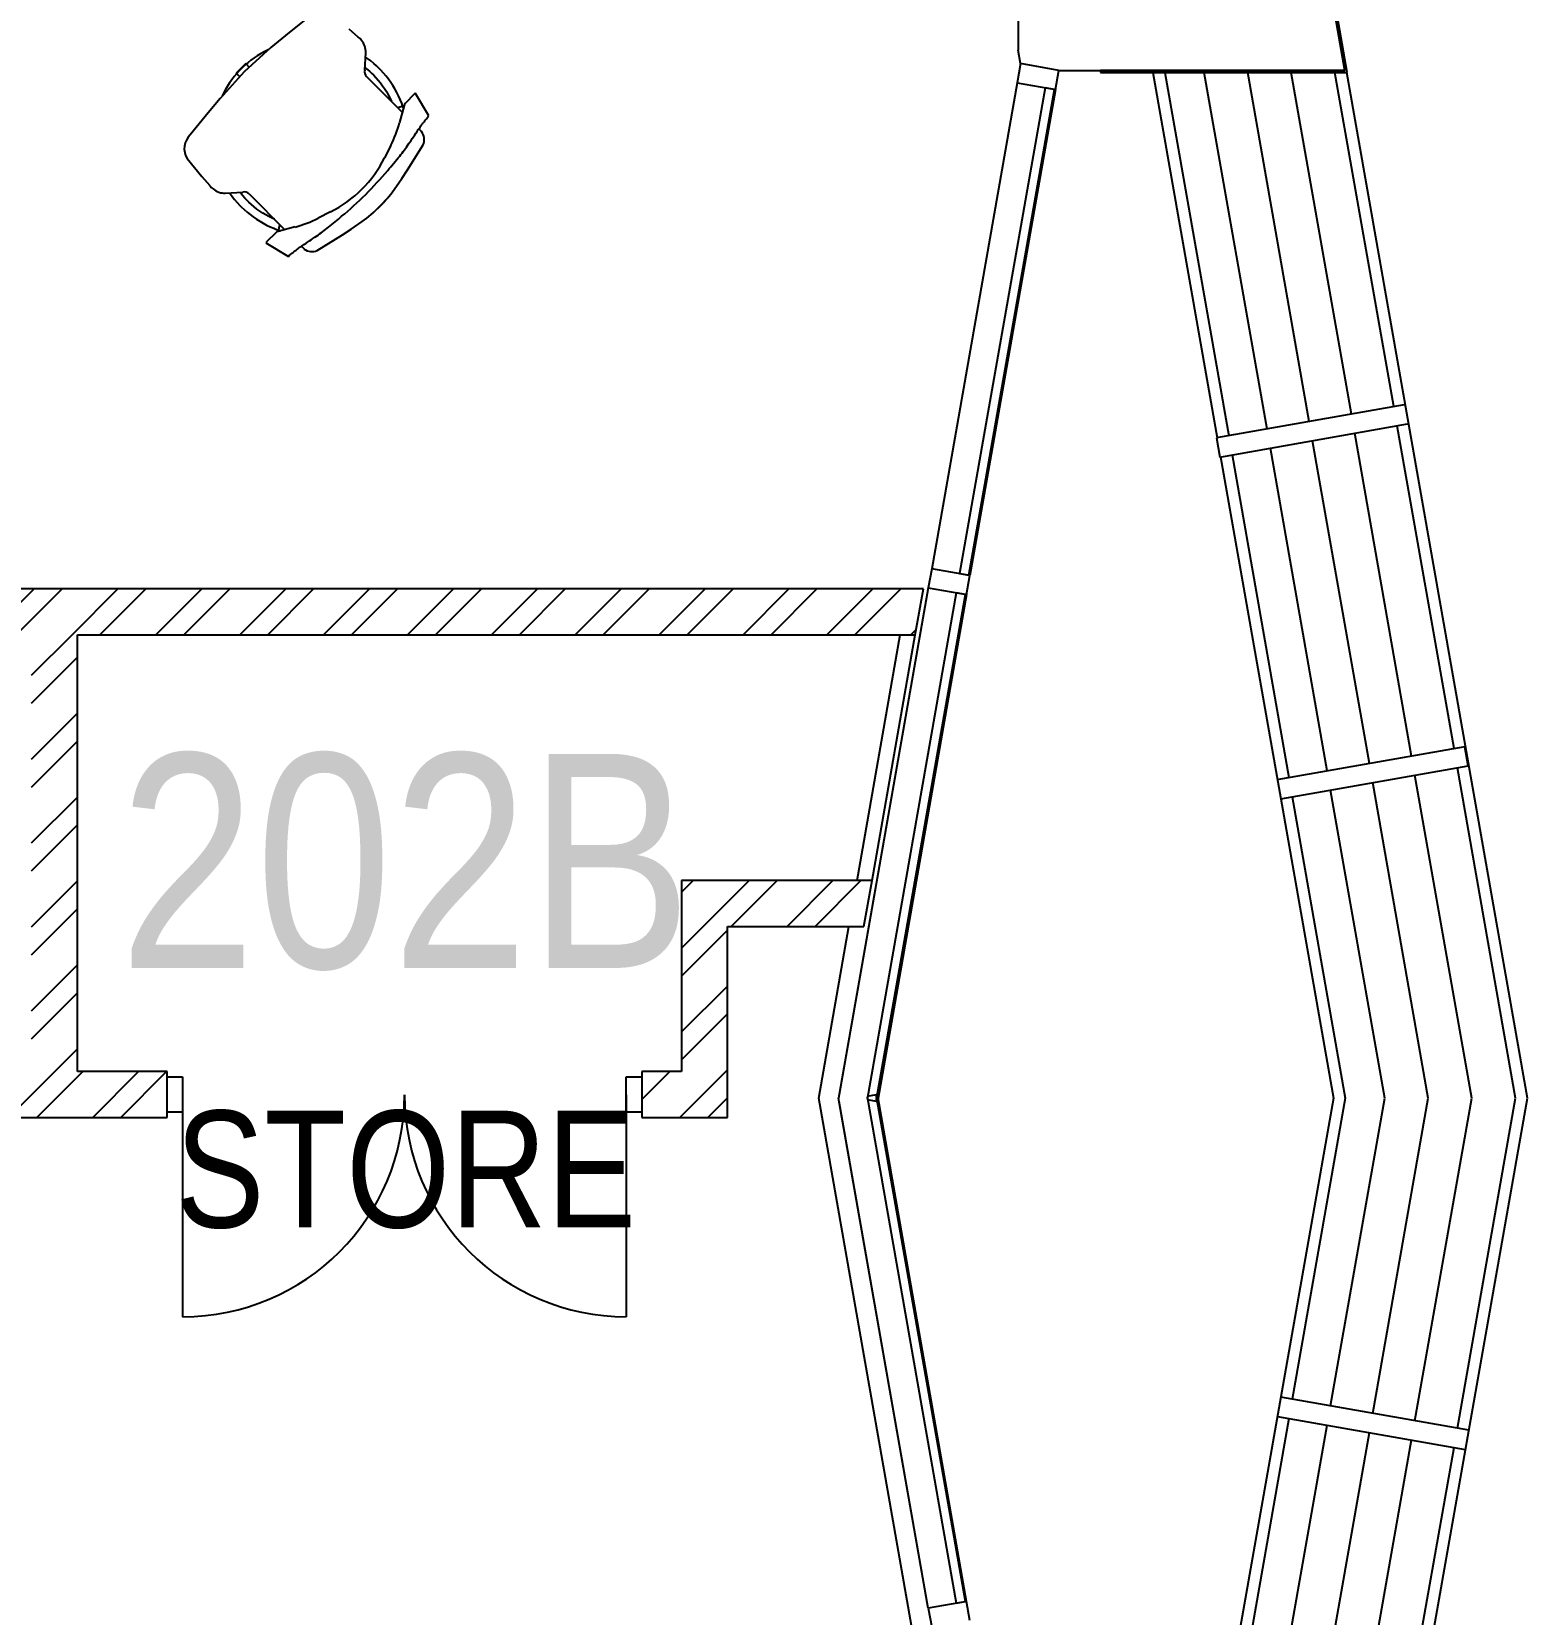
# Model space of a CAD drawing. Extents: x 6433 to 75181, y -2986 to 56414.
# Drawn here: x 44845 to 48688, y 40517 to 44583 of the extents above; entities that cross this region are included whole.
import ezdxf

# ---------------------------------------------------------------- set-up
doc = ezdxf.new("R2010")
doc.units = 0
doc.header["$MEASUREMENT"] = 0
for name, color, linetype in [('A-Column__Steel', 4, 'CONTINUOUS'), ('A-Door', 160, 'CONTINUOUS'), ('A-Furniture', 252, 'CONTINUOUS'), ('A-Hatch__Brick', 2, 'CONTINUOUS'), ('A-Roof', 1, 'CONTINUOUS'), ('A-Text__Primary Room', 6, 'CONTINUOUS'), ('A-Wall__Brick', 6, 'CONTINUOUS'), ('A-Window', 4, 'CONTINUOUS')]:
    doc.layers.add(name, color=color, linetype=linetype)
doc.styles.add('Arial Narrow', font='ARIALN.TTF', dxfattribs={"height": 750})
pattern_1 = [(45, (8381.06, 65736.02), (-107.76307, 107.76307), []), (45, (8452.9, 65736.02), (-107.76307, 107.76307), [])]

msp = doc.modelspace()

# ---------------------------------------------------------------- hatches: boundary and pattern name
at = {"layer": 'A-Hatch__Brick'}
h = msp.add_hatch(dxfattribs=at)
h.set_pattern_fill('ANSI32', color=256, scale=16, style=0)
h.set_pattern_definition(pattern_1)
h.paths.add_polyline_path([(47136.2, 43151.9), (42835.2, 43151.9), (42835.2, 43033.9), (47115.4, 43033.9), (47126.1, 43095.1)])
h = msp.add_hatch(dxfattribs=at)
h.set_pattern_fill('ANSI32', color=256, scale=16, style=0)
h.set_pattern_definition(pattern_1)
h.paths.add_polyline_path([(44962.9, 43033.9), (44844.9, 43033.9), (44844.9, 41911.9), (44962.9, 41911.9), (44962.9, 42725.7)])
h = msp.add_hatch(dxfattribs=at)
h.set_pattern_fill('ANSI32', color=256, scale=16, style=0)
h.set_pattern_definition(pattern_1)
h.paths.add_polyline_path([(47004.3, 42402.9), (46514.6, 42402.9), (46514.6, 42284.9), (46983.5, 42284.9)])
h = msp.add_hatch(dxfattribs=at)
h.set_pattern_fill('ANSI32', color=256, scale=16, style=0)
h.set_pattern_definition(pattern_1)
h.paths.add_polyline_path([(46632.6, 42284.9), (46514.6, 42284.9), (46514.6, 41911.9), (46632.6, 41911.9)])
h = msp.add_hatch(dxfattribs=at)
h.set_pattern_fill('ANSI32', color=256, scale=16, style=0)
h.set_pattern_definition(pattern_1)
h.paths.add_polyline_path([(46632.6, 41793.9), (46632.6, 41911.9), (46412.9, 41911.9), (46412.9, 41793.9)])
h.paths.add_polyline_path([(45192.9, 41911.9), (44572.8, 41911.9), (44572.8, 41793.9), (45192.9, 41793.9)])
h.paths.add_polyline_path([(43352.8, 41793.9), (43352.8, 41911.9), (43177.2, 41911.9), (43177.2, 41793.9)])

# ---------------------------------------------------------------- linework, layer by layer
at = {"layer": 'A-Column__Steel'}
for p, q in [((48177.5, 44722.5), (48219.5, 44483.9)), ((48225.5, 44478.9), (48182.5, 44722.9)), ((48219.5, 44483.9), (47591.4, 44483.9)), ((47591.4, 44483.9), (47591.4, 44478.9)), ((47591.4, 44478.9), (48225.5, 44478.9))]:
    msp.add_line(p, q, dxfattribs=at)
at = {"layer": 'A-Door'}
for p, q in [((45192.9, 41897.9), (45232.9, 41897.9)), ((45232.9, 41897.9), (45232.9, 41807.9)), ((46372.9, 41807.9), (46372.9, 41897.9)), ((46372.9, 41897.9), (46412.9, 41897.9)), ((45232.9, 41851.9), (45232.9, 41281.9)), ((46372.9, 41851.9), (46372.9, 41281.9)), ((45232.9, 41807.9), (45192.9, 41807.9)), ((46412.9, 41807.9), (46372.9, 41807.9))]:
    msp.add_line(p, q, dxfattribs=at)
at = {"layer": 'A-Door', "color": 252}
for centre, start, end in [((45232.9, 41851.9), 270, 0), ((46372.9, 41851.9), 180, 270)]:
    msp.add_arc(centre, 570, start, end, dxfattribs=at)
at = {"layer": 'A-Furniture'}
for p, q in [((45553.4, 44619.3), (45496.8, 44573.5)), ((45496.8, 44573.5), (45459.8, 44543)), ((45684, 44569.6), (45660.8, 44589.7)), ((45459.8, 44543), (45391.3, 44480.5)), ((45433.2, 44526.7), (45424.7, 44521.4)), ((45442, 44531.6), (45433.2, 44526.7)), ((45450.9, 44536.2), (45442, 44531.6)), ((45453.9, 44537.6), (45450.9, 44536.2)), ((45700.9, 44484.2), (45703.3, 44529.3)), ((45394.9, 44501.7), (45370.2, 44477)), ((45378.5, 44482.9), (45371.8, 44475.5)), ((45385.6, 44490.1), (45378.5, 44482.9)), ((45392.9, 44497), (45385.6, 44490.1)), ((45400.5, 44503.6), (45392.9, 44497)), ((45395.2, 44501.4), (45394.9, 44501.7)), ((45394.9, 44501.7), (45403.9, 44492.6)), ((45408.3, 44509.8), (45400.5, 44503.6)), ((45416.4, 44515.8), (45408.3, 44509.8)), ((45424.7, 44521.4), (45416.4, 44515.8)), ((45701.3, 44491.4), (45705.6, 44488.1)), ((45708, 44514.2), (45702.7, 44517.9)), ((45705.6, 44488.1), (45712.6, 44482.1)), ((45716.1, 44508.2), (45708, 44514.2)), ((45723.8, 44501.8), (45716.1, 44508.2)), ((45731.3, 44495.2), (45723.8, 44501.8)), ((45738.6, 44488.2), (45731.3, 44495.2)), ((45742.4, 44484.3), (45738.6, 44488.2)), ((45749.2, 44476.9), (45742.4, 44484.3)), ((45391.3, 44480.5), (45328.9, 44412)), ((45348, 44443.2), (45342.8, 44434.6)), ((45353.4, 44451.7), (45348, 44443.2)), ((45359.2, 44459.8), (45353.4, 44451.7)), ((45365.3, 44467.8), (45359.2, 44459.8)), ((45371.8, 44475.5), (45365.3, 44467.8)), ((45379.2, 44467.9), (45370.2, 44477)), ((45370.2, 44477), (45370.5, 44476.7)), ((45797.2, 44376.2), (45705, 44468.3)), ((45712.6, 44482.1), (45719.3, 44475.9)), ((45719.3, 44475.9), (45722.9, 44472.5)), ((45722.9, 44472.5), (45729.2, 44465.9)), ((45729.2, 44465.9), (45735.3, 44459)), ((45735.3, 44459), (45741.1, 44452)), ((45741.1, 44452), (45746.6, 44444.6)), ((45746.6, 44444.6), (45751.8, 44437.1)), ((45755.7, 44469.3), (45749.2, 44476.9)), ((45761.8, 44461.4), (45755.7, 44469.3)), ((45767.7, 44453.2), (45761.8, 44461.4)), ((45773.2, 44444.9), (45767.7, 44453.2)), ((45778.4, 44436.3), (45773.2, 44444.9)), ((45328.9, 44412), (45298.3, 44375)), ((45338, 44425.8), (45334.2, 44417.8)), ((45342.8, 44434.6), (45338, 44425.8)), ((45751.8, 44437.1), (45756.7, 44429.4)), ((45756.7, 44429.4), (45761.3, 44421.5)), ((45761.3, 44421.5), (45765.5, 44413.4)), ((45765.5, 44413.4), (45769.5, 44405.1)), ((45783.3, 44427.5), (45778.4, 44436.3)), ((45787.8, 44418.5), (45783.3, 44427.5)), ((45791.9, 44409.3), (45787.8, 44418.5)), ((45795.7, 44400), (45791.9, 44409.3)), ((45828.6, 44423.8), (45805, 44399.2)), ((45865.7, 44367.2), (45831, 44424.8)), ((45298.3, 44375), (45252.5, 44318.4)), ((45785, 44388.8), (45800.5, 44393)), ((45801.8, 44393.6), (45790.3, 44350.2)), ((45799, 44390.6), (45795.7, 44400)), ((45800.1, 44387.2), (45799, 44390.6)), ((45800.5, 44393), (45800.1, 44392.9)), ((45861, 44361.7), (45863.9, 44365.3)), ((45863.9, 44365.3), (45865.7, 44367.2)), ((45846.7, 44326.6), (45839.7, 44333.7)), ((45767.6, 44290.7), (45751.6, 44259)), ((45810.5, 44228.2), (45850.9, 44292.9)), ((45244.4, 44257.7), (45282.1, 44211.1)), ((45282.1, 44211.1), (45302.3, 44187.8)), ((45776.2, 44177.7), (45796.2, 44206.4)), ((45796.2, 44206.4), (45810.5, 44228.2)), ((45342.5, 44168.5), (45387.6, 44170.9)), ((45354.5, 44168.2), (45360.4, 44160.1)), ((45360.4, 44160.1), (45366.5, 44152.2)), ((45386.9, 44162.4), (45381.1, 44169.5)), ((45393, 44155.6), (45386.9, 44162.4)), ((45403.5, 44166.8), (45495.7, 44074.6)), ((45366.5, 44152.2), (45373, 44144.5)), ((45373, 44144.5), (45379.8, 44137.1)), ((45379.8, 44137.1), (45383.6, 44133.3)), ((45383.6, 44133.3), (45390.9, 44126.3)), ((45390.9, 44126.3), (45398.4, 44119.6)), ((45399.3, 44149), (45393, 44155.6)), ((45398.4, 44119.6), (45406.2, 44113.3)), ((45402.9, 44145.5), (45399.3, 44149)), ((45409.6, 44139.3), (45402.9, 44145.5)), ((45416.6, 44133.4), (45409.6, 44139.3)), ((45423.8, 44127.8), (45416.6, 44133.4)), ((45431.2, 44122.4), (45423.8, 44127.8)), ((45438.9, 44117.4), (45431.2, 44122.4)), ((45446.7, 44112.6), (45438.9, 44117.4)), ((45612.8, 44120.3), (45581.1, 44104.2)), ((45721.8, 44117.9), (45729.3, 44124.5)), ((45729.3, 44124.5), (45736.6, 44131.4)), ((45736.6, 44131.4), (45743.7, 44138.5)), ((45743.7, 44138.5), (45750.4, 44146)), ((45750.4, 44146), (45754.7, 44151.1)), ((45406.2, 44113.3), (45414.2, 44107.3)), ((45414.2, 44107.3), (45422.4, 44101.5)), ((45422.4, 44101.5), (45430.9, 44096.2)), ((45430.9, 44096.2), (45439.6, 44091.1)), ((45439.6, 44091.1), (45448.5, 44086.4)), ((45454.7, 44108.2), (45446.7, 44112.6)), ((45448.5, 44086.4), (45457.5, 44082.1)), ((45462.9, 44104.1), (45454.7, 44108.2)), ((45457.5, 44082.1), (45466.8, 44078.2)), ((45468.9, 44101.4), (45462.9, 44104.1)), ((45466.8, 44078.2), (45476.1, 44074.6)), ((45521.7, 44081.6), (45478.2, 44070)), ((45478.9, 44071.3), (45483, 44086.8)), ((45665.5, 44075.6), (45694.2, 44095.7)), ((45447, 44040.8), (45504.6, 44006.1)), ((45472.7, 44066.9), (45448, 44043.2)), ((45476.1, 44074.6), (45484.6, 44071.7)), ((45479, 44071.7), (45478.9, 44071.3)), ((45578.9, 44021), (45643.6, 44061.4)), ((45643.6, 44061.4), (45665.5, 44075.6)), ((45504.6, 44006.1), (45506.6, 44008)), ((45506.6, 44008), (45510.2, 44010.9)), ((45538.2, 44032.1), (45545.2, 44025.1))]:
    msp.add_line(p, q, dxfattribs=at)
for centre, radius, start, end in [((45663.7, 44541.8), 34.4, 33.0447, 53.9079), ((45659.3, 44531.6), 44, 357, 41), ((45716.4, 44479.7), 16.1, 163.9109, 225), ((45830.9, 44421.6), 3.18, 89.0486, 136.1474), ((45814.1, 44390.4), 12.7, 136.1474, 165.1166), ((45495.7, 44428.5), 304.8, 333.1315, 345.1166), ((45818.8, 44306.1), 34.7, 337.6787, 36.3213), ((45285.5, 44283.1), 48.4, 133.0793, 211.7095), ((45470.4, 44401.5), 315.2, 296.8685, 333.1315), ((45330, 44208.1), 34.4, 216.0921, 236.9553), ((45340.2, 44212.5), 44, 229, 273), ((45392.1, 44155.4), 16.1, 45, 106.0891), ((45548.4, 44337.2), 278.1, 313, 325), ((45534.7, 44323.4), 278.1, 305, 317), ((45443.4, 44376.1), 304.8, 284.8834, 296.8685), ((45450.2, 44040.9), 3.17, 133.8526, 180.9514), ((45481.5, 44057.7), 12.7, 104.8834, 133.8526), ((45565.7, 44053), 34.7, 233.6787, 292.3213)]:
    msp.add_arc(centre, radius, start, end, dxfattribs=at)
for points in [[(45848.9, 44346.3), (45850.9, 44348.9), (45854.9, 44354), (45858.9, 44359.1), (45861, 44361.7)], [(45813.6, 44295), (45817.8, 44301.1), (45826.1, 44313.3), (45834.4, 44325.7), (45838.4, 44331.8)], [(45838.4, 44331.8), (45838.9, 44332.5), (45839.8, 44333.8), (45840.7, 44335.1), (45841.1, 44335.7)], [(45841.1, 44335.7), (45842.4, 44337.5), (45844.9, 44341.1), (45847.5, 44344.6), (45848.9, 44346.3)], [(45790.6, 44263.9), (45794.7, 44268.9), (45802.6, 44279.1), (45810, 44289.6), (45813.6, 44295)], [(45759.8, 44226.9), (45765, 44233.1), (45775.3, 44245.4), (45785.5, 44257.7), (45790.6, 44263.9)], [(45641.3, 44109), (45662.8, 44126.9), (45704, 44164.5), (45741.8, 44205.6), (45759.8, 44226.9)], [(45576.9, 44058.3), (45582.2, 44061.9), (45592.7, 44069.3), (45602.9, 44077.2), (45607.9, 44081.2)], [(45607.9, 44081.2), (45613.5, 44085.8), (45624.6, 44095.1), (45635.7, 44104.3), (45641.3, 44109)], [(45540, 44033.4), (45546.2, 44037.5), (45558.5, 44045.7), (45570.8, 44054.1), (45576.9, 44058.3)], [(45510.2, 44010.9), (45512.7, 44012.9), (45517.8, 44017), (45523, 44021), (45525.5, 44023)], [(45525.5, 44023), (45527.3, 44024.3), (45530.8, 44026.9), (45534.3, 44029.5), (45536.1, 44030.7)], [(45536.1, 44030.7), (45536.8, 44031.2), (45538, 44032.1), (45539.3, 44033), (45540, 44033.4)]]:
    msp.add_open_spline(points, degree=3, dxfattribs=at)
at = {"layer": 'A-Roof'}
for p, q in [((47725.9, 44478.9), (47891.1, 43540.1)), ((47756.3, 44478.9), (47920.7, 43545.3)), ((48019.2, 43562.6), (47857.9, 44478.9)), ((48127.5, 43581.7), (47969.5, 44478.9)), ((48235.8, 43600.8), (48081.2, 44478.9)), ((48344.9, 43620), (48193.7, 44478.9)), ((48688.1, 41843.9), (48224.2, 44478.9)), ((48371.8, 43624.7), (47889.2, 43539.7)), ((47897.9, 43490.5), (48380.5, 43575.5)), ((48390.5, 42722.4), (48244.5, 43551.5)), ((48499.6, 42741.6), (48353.6, 43570.7)), ((47889.2, 43539.7), (47897.9, 43490.5)), ((48173.8, 42684.3), (48027.8, 43513.4)), ((48282.1, 42703.4), (48136.2, 43532.4)), ((47899.8, 43490.8), (48054.4, 42612.5)), ((47929.4, 43496), (48075.3, 42666.9)), ((48527.2, 42746.5), (48044.6, 42661.5)), ((48535.9, 42697.3), (48527.2, 42746.5)), ((48054.4, 42612.5), (48535.9, 42697.3)), ((48433.5, 41843.9), (48290.8, 42654.1)), ((48545.1, 41843.9), (48399.1, 42673.2)), ((48657.6, 41843.9), (48508.2, 42692.4)), ((48054.4, 42612.5), (48189.8, 41843.9)), ((48084, 42617.7), (48220.2, 41843.9)), ((48321.8, 41843.9), (48182.5, 42635)), ((48189.8, 41843.9), (47899.8, 40197.1)), ((48220.2, 41843.9), (48084, 41070.1)), ((48182.5, 41052.8), (48321.8, 41843.9)), ((48224.2, 39208.9), (48688.1, 41843.9)), ((48290.8, 41033.7), (48433.5, 41843.9)), ((48399.2, 41014.7), (48545.1, 41843.9)), ((48508.2, 40995.4), (48657.6, 41843.9)), ((48537.4, 40990.3), (48054.8, 41075.3)), ((48075.3, 41020.9), (47929.4, 40191.9)), ((48027.9, 40174.5), (48173.8, 41003.6)), ((48046.1, 41026), (48528.7, 40941.1)), ((48136.2, 40155.5), (48282.2, 40984.5)), ((48244.5, 40136.4), (48390.5, 40965.4)), ((48353.6, 40117.2), (48499.6, 40946.2))]:
    msp.add_line(p, q, dxfattribs=at)
at = {"layer": 'A-Wall__Brick'}
for p, q in [((48219.5, 44483.9), (48169.4, 44768.9)), ((47484.4, 44483.9), (48219.5, 44483.9)), ((47136.2, 43151.9), (42835.2, 43151.9)), ((47115.4, 43033.9), (47136.2, 43151.9)), ((44962.9, 43033.9), (47115.4, 43033.9)), ((44962.9, 41911.9), (44962.9, 43033.9)), ((46965.7, 42402.9), (47076.8, 43033.9)), ((47004.3, 42402.9), (47115.4, 43033.9)), ((46514.6, 42402.9), (46514.6, 41911.9)), ((47004.3, 42402.9), (46514.6, 42402.9)), ((46983.5, 42284.9), (47004.3, 42402.9)), ((46632.6, 41793.9), (46632.6, 42284.9)), ((46632.6, 42284.9), (46983.5, 42284.9)), ((45192.9, 41911.9), (44962.9, 41911.9)), ((45192.9, 41793.9), (45192.9, 41911.9)), ((46514.6, 41911.9), (46412.9, 41911.9)), ((46412.9, 41911.9), (46412.9, 41793.9)), ((44572.8, 41793.9), (45192.9, 41793.9)), ((46412.9, 41793.9), (46632.6, 41793.9))]:
    msp.add_line(p, q, dxfattribs=at)
at = {"layer": 'A-Wall__Brick', "flags": 128}
for points in [[(47484.8, 45283.9), (47379.8, 45265.5), (47379.8, 44536.1)], [(47484.4, 44483.9), (47385.9, 44501.2), (47379.8, 44536.1)]]:
    msp.add_lwpolyline(points, dxfattribs=at)
at = {"layer": 'A-Window', "extrusion": (0, 0, -1)}
for p, q in [((47385.9, 44501.2), (47377.2, 44452)), ((47385.9, 44501.2), (47377.2, 44452)), ((47484.4, 44483.9), (47385.9, 44501.2)), ((47475.7, 44434.6), (47484.4, 44483.9)), ((47475.7, 44434.6), (47484.4, 44483.9)), ((47377.2, 44452), (47475.7, 44434.6)), ((47377.2, 44452), (47475.7, 44434.6)), ((47157.5, 43203.7), (47148.8, 43154.4)), ((47157.5, 43203.7), (47148.8, 43154.4)), ((47255.9, 43186.3), (47157.5, 43203.7)), ((47255.9, 43186.3), (47157.5, 43203.7)), ((47247.3, 43137.1), (47255.9, 43186.3)), ((47247.3, 43137.1), (47255.9, 43186.3)), ((47148.8, 43154.4), (47247.3, 43137.1)), ((47148.8, 43154.4), (47247.3, 43137.1)), ((47247.3, 40550.7), (47148.8, 40533.3)), ((47247.3, 40550.7), (47148.8, 40533.3)), ((47255.9, 40501.4), (47247.3, 40550.7)), ((47255.9, 40501.4), (47247.3, 40550.7)), ((47148.8, 40533.3), (47157.5, 40484.1)), ((47148.8, 40533.3), (47157.5, 40484.1))]:
    msp.add_line(p, q, dxfattribs=at)
at = {"layer": 'A-Window'}
for p, q in [((47377.2, 44452), (47157.5, 43203.7)), ((47377.2, 44452), (47157.5, 43203.7)), ((47449.1, 44439.3), (47229.3, 43191)), ((47449.1, 44439.3), (47229.3, 43191)), ((47253, 43186.9), (47472.8, 44435.2)), ((47475.7, 44434.6), (47255.9, 43186.3)), ((47475.7, 44434.6), (47255.9, 43186.3)), ((47472.8, 44435.2), (47449.1, 44439.3)), ((47229.3, 43191), (47253, 43186.9)), ((47229.3, 43191), (47253, 43186.9)), ((47148.8, 43154.4), (46918.1, 41843.9)), ((47148.8, 43154.4), (46919.6, 41852.6)), ((47220.7, 43141.8), (46991.5, 41839.9)), ((47220.7, 43141.8), (46991.5, 41839.9)), ((47244.3, 43137.6), (47220.7, 43141.8)), ((47244.3, 43137.6), (47220.7, 43141.8)), ((47015.1, 41835.7), (47244.3, 43137.6)), ((47015.1, 41835.7), (47244.3, 43137.6)), ((47247.3, 43137.1), (47018.1, 41835.2)), ((47247.3, 43137.1), (47019.6, 41843.9)), ((46867.3, 41843.9), (46944.9, 42284.9)), ((47379.8, 38932.6), (46867.3, 41843.9)), ((47148.8, 40533.3), (46918.1, 41843.9)), ((47015.1, 41852), (46991.5, 41847.9)), ((47015.1, 41852), (46991.5, 41847.9)), ((46991.5, 41847.9), (47220.7, 40546)), ((46991.5, 41847.9), (47220.7, 40546)), ((46991.5, 41839.9), (47015.1, 41835.7)), ((46991.5, 41839.9), (47015.1, 41835.7)), ((47244.3, 40550.2), (47015.1, 41852)), ((47244.3, 40550.2), (47015.1, 41852)), ((47247.3, 40550.7), (47018.1, 41852.5)), ((47247.3, 40550.7), (47019.6, 41843.9)), ((47148.8, 40533.3), (46919.6, 41835.2)), ((47220.7, 40546), (47244.3, 40550.2)), ((47220.7, 40546), (47244.3, 40550.2))]:
    msp.add_line(p, q, dxfattribs=at)

# ---------------------------------------------------------------- texts
at = {"layer": 'A-Text__Primary Room', "insert": (45805.7, 42728.1), "char_height": 750, "width": 5700.068, "attachment_point": 2, "style": 'Arial Narrow'}
msp.add_mtext('{\\H0.73333x;202B}\\P{\\H0.4x;STORE}', dxfattribs=at)

doc.saveas('drawing.dxf')
